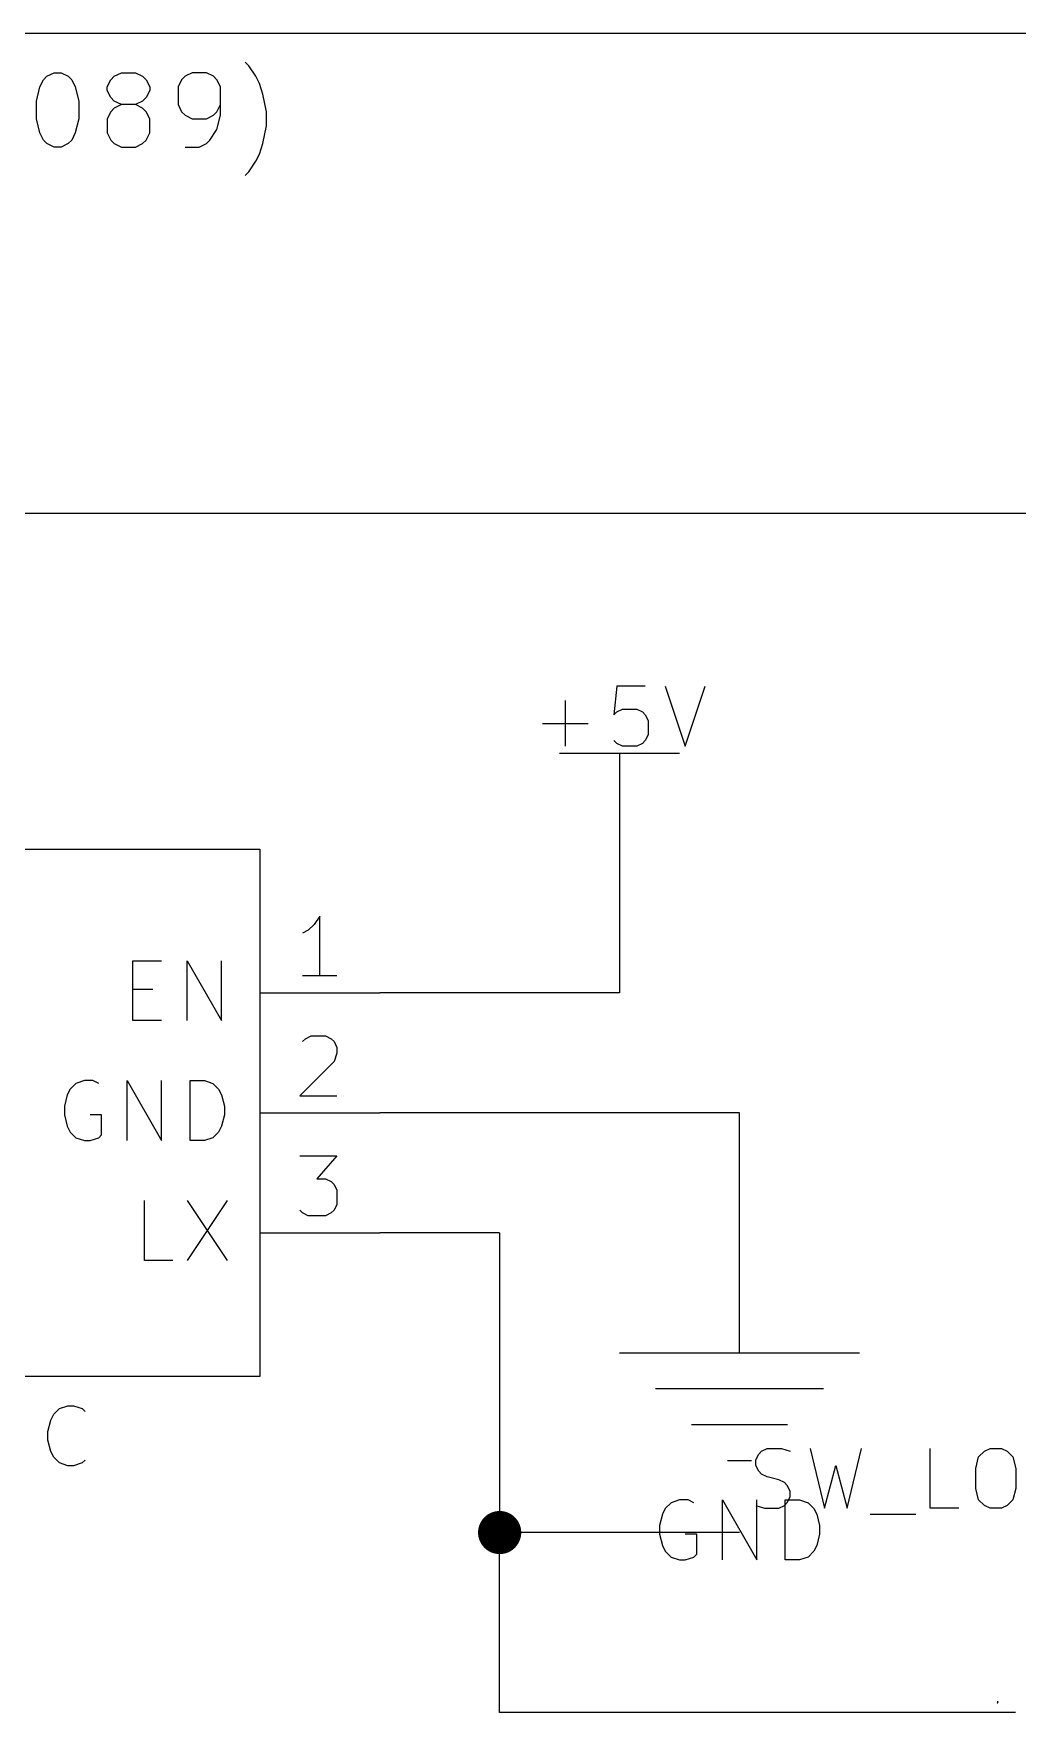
# Model space of a CAD drawing. Header units: millimetres. Extents: x 5 to 293, y -205 to -3.
# Drawn here: x 214.92 to 235.75, y -40.64 to -5.08 of the extents above; entities that cross this region are included whole.
import ezdxf

# ---------------------------------------------------------------- set-up
doc = ezdxf.new("R2010")
doc.units = ezdxf.units.MM
for name, color, linetype in [('GREENSIXTYFIVE', 129, 'CONTINUOUS'), ('LIGHTGREEN', 92, 'CONTINUOUS'), ('LIGHTMAGENTA', 212, 'CONTINUOUS'), ('LIGHTRED', 12, 'CONTINUOUS'), ('RED', 14, 'CONTINUOUS'), ('REDSIX', 19, 'CONTINUOUS')]:
    doc.layers.add(name, color=color, linetype=linetype)

msp = doc.modelspace()

# ---------------------------------------------------------------- linework, layer by layer
at = {"layer": 'GREENSIXTYFIVE', "linetype": 'CONTINUOUS'}
for p, q in [((227.2695, -18.9044), (227.2091, -19.5092)), ((227.8743, -18.9044), (227.2695, -18.9044)), ((228.2976, -18.9044), (228.7209, -20.1744)), ((228.7209, -20.1744), (229.1443, -18.9044)), ((226.1809, -20.1744), (226.1809, -19.2068)), ((227.2091, -19.5092), (227.2695, -19.4487)), ((227.2695, -19.4487), (227.3905, -19.3882)), ((227.3905, -19.3882), (227.6929, -19.3882)), ((227.6929, -19.3882), (227.8138, -19.4487)), ((227.8138, -19.4487), (227.8743, -19.5092)), ((227.8743, -19.5092), (227.9348, -19.6301)), ((225.6971, -19.6906), (226.6648, -19.6906)), ((227.9348, -19.6301), (227.9348, -19.9325)), ((227.2695, -20.114), (227.2091, -20.0535)), ((227.3905, -20.1744), (227.2695, -20.114)), ((227.6929, -20.1744), (227.3905, -20.1744)), ((227.8138, -20.114), (227.6929, -20.1744)), ((227.8743, -20.0535), (227.8138, -20.114)), ((227.9348, -19.9325), (227.8743, -20.0535)), ((217.0248, -25.9875), (217.0248, -24.7175)), ((217.0248, -24.7175), (217.6296, -24.7175)), ((217.0248, -25.9875), (217.0248, -24.7175)), ((217.0248, -24.7175), (217.6296, -24.7175)), ((218.1738, -25.9875), (218.1738, -24.7175)), ((218.1738, -24.7175), (218.8995, -25.9875)), ((218.1738, -25.9875), (218.1738, -24.7175)), ((218.1738, -24.7175), (218.8995, -25.9875)), ((218.8995, -25.9875), (218.8995, -24.7175)), ((218.8995, -25.9875), (218.8995, -24.7175)), ((217.0248, -25.3223), (217.4482, -25.3223)), ((217.0248, -25.3223), (217.4482, -25.3223)), ((217.6296, -25.9875), (217.0248, -25.9875)), ((217.6296, -25.9875), (217.0248, -25.9875)), ((215.8153, -27.318), (215.6943, -27.439)), ((215.8153, -27.318), (215.6943, -27.439)), ((215.9967, -27.2575), (215.8153, -27.318)), ((215.9967, -27.2575), (215.8153, -27.318)), ((216.1781, -27.2575), (215.9967, -27.2575)), ((216.1781, -27.2575), (215.9967, -27.2575)), ((216.2991, -27.318), (216.1781, -27.2575)), ((216.2991, -27.318), (216.1781, -27.2575)), ((216.9038, -28.5275), (216.9038, -27.2575)), ((216.9038, -27.2575), (217.6295, -28.5275)), ((216.9038, -28.5275), (216.9038, -27.2575)), ((216.9038, -27.2575), (217.6295, -28.5275)), ((217.6295, -28.5275), (217.6295, -27.2575)), ((217.6295, -28.5275), (217.6295, -27.2575)), ((218.2343, -28.5275), (218.2343, -27.2575)), ((218.2343, -27.2575), (218.5367, -27.2575)), ((218.2343, -28.5275), (218.2343, -27.2575)), ((218.2343, -27.2575), (218.5367, -27.2575)), ((218.5367, -27.2575), (218.7181, -27.318)), ((218.5367, -27.2575), (218.7181, -27.318)), ((218.7181, -27.318), (218.8391, -27.439)), ((218.7181, -27.318), (218.8391, -27.439)), ((215.6338, -27.5599), (215.5734, -27.8018)), ((215.6338, -27.5599), (215.5734, -27.8018)), ((215.6943, -27.439), (215.6338, -27.5599)), ((215.6943, -27.439), (215.6338, -27.5599)), ((218.8391, -27.439), (218.8996, -27.5599)), ((218.8391, -27.439), (218.8996, -27.5599)), ((218.8996, -27.5599), (218.96, -27.8018)), ((218.8996, -27.5599), (218.96, -27.8018)), ((215.5734, -27.8018), (215.5734, -27.9832)), ((215.5734, -27.8018), (215.5734, -27.9832)), ((215.5734, -27.9832), (215.6338, -28.2251)), ((215.5734, -27.9832), (215.6338, -28.2251)), ((216.3595, -27.9832), (216.1176, -27.9832)), ((216.3595, -27.9832), (216.1176, -27.9832)), ((216.3595, -28.4066), (216.3595, -27.9832)), ((216.3595, -28.4066), (216.3595, -27.9832)), ((218.96, -27.9832), (218.8996, -28.2251)), ((218.96, -27.9832), (218.8996, -28.2251)), ((218.96, -27.8018), (218.96, -27.9832)), ((218.96, -27.8018), (218.96, -27.9832)), ((215.6338, -28.2251), (215.6943, -28.3461)), ((215.6338, -28.2251), (215.6943, -28.3461)), ((215.6943, -28.3461), (215.8153, -28.4671)), ((215.6943, -28.3461), (215.8153, -28.4671)), ((216.2991, -28.4671), (216.3595, -28.4066)), ((216.2991, -28.4671), (216.3595, -28.4066)), ((218.8391, -28.3461), (218.7181, -28.4671)), ((218.8391, -28.3461), (218.7181, -28.4671)), ((218.8996, -28.2251), (218.8391, -28.3461)), ((218.8996, -28.2251), (218.8391, -28.3461)), ((215.8153, -28.4671), (215.9967, -28.5275)), ((215.8153, -28.4671), (215.9967, -28.5275)), ((215.9967, -28.5275), (216.1176, -28.5275)), ((215.9967, -28.5275), (216.1176, -28.5275)), ((216.1176, -28.5275), (216.2991, -28.4671)), ((216.1176, -28.5275), (216.2991, -28.4671)), ((218.5367, -28.5275), (218.2343, -28.5275)), ((218.5367, -28.5275), (218.2343, -28.5275)), ((218.7181, -28.4671), (218.5367, -28.5275)), ((218.7181, -28.4671), (218.5367, -28.5275)), ((217.2667, -31.0675), (217.2667, -29.7975)), ((217.2667, -31.0675), (217.2667, -29.7975)), ((218.1739, -29.7975), (219.0205, -31.0675)), ((219.0205, -29.7975), (218.1739, -31.0675)), ((218.1739, -29.7975), (219.0205, -31.0675)), ((219.0205, -29.7975), (218.1739, -31.0675)), ((217.8715, -31.0675), (217.2667, -31.0675)), ((217.8715, -31.0675), (217.2667, -31.0675)), ((215.225, -34.6887), (215.2854, -34.4468)), ((215.225, -34.6887), (215.2854, -34.4468)), ((215.2854, -34.4468), (215.3459, -34.3259)), ((215.2854, -34.4468), (215.3459, -34.3259)), ((215.3459, -34.3259), (215.4669, -34.2049)), ((215.3459, -34.3259), (215.4669, -34.2049)), ((215.4669, -34.2049), (215.6483, -34.1444)), ((215.4669, -34.2049), (215.6483, -34.1444)), ((215.6483, -34.1444), (215.7692, -34.1444)), ((215.6483, -34.1444), (215.7692, -34.1444)), ((215.7692, -34.1444), (215.9507, -34.2049)), ((215.7692, -34.1444), (215.9507, -34.2049)), ((215.9507, -34.2049), (216.0111, -34.2654)), ((215.9507, -34.2049), (216.0111, -34.2654)), ((215.225, -34.8701), (215.225, -34.6887)), ((215.225, -34.8701), (215.225, -34.6887)), ((215.2854, -35.112), (215.225, -34.8701)), ((215.2854, -35.112), (215.225, -34.8701)), ((215.3459, -35.233), (215.2854, -35.112)), ((215.3459, -35.233), (215.2854, -35.112)), ((215.4669, -35.354), (215.3459, -35.233)), ((215.4669, -35.354), (215.3459, -35.233)), ((215.6483, -35.4144), (215.4669, -35.354)), ((215.6483, -35.4144), (215.4669, -35.354)), ((215.7692, -35.4144), (215.6483, -35.4144)), ((215.7692, -35.4144), (215.6483, -35.4144)), ((215.9507, -35.354), (215.7692, -35.4144)), ((215.9507, -35.354), (215.7692, -35.4144)), ((216.0111, -35.2935), (215.9507, -35.354)), ((216.0111, -35.2935), (215.9507, -35.354)), ((228.4186, -36.1997), (228.2976, -36.3207)), ((228.6, -36.1392), (228.4186, -36.1997)), ((228.7814, -36.1392), (228.6, -36.1392)), ((228.9024, -36.1997), (228.7814, -36.1392)), ((229.5071, -37.4092), (229.5071, -36.1392)), ((229.5071, -36.1392), (230.2328, -37.4092)), ((230.2328, -37.4092), (230.2328, -36.1392)), ((230.8376, -37.4092), (230.8376, -36.1392)), ((230.8376, -36.1392), (231.14, -36.1392)), ((231.14, -36.1392), (231.3214, -36.1997)), ((231.3214, -36.1997), (231.4424, -36.3207)), ((228.2371, -36.4416), (228.1767, -36.6835)), ((228.2976, -36.3207), (228.2371, -36.4416)), ((231.4424, -36.3207), (231.5029, -36.4416)), ((231.5029, -36.4416), (231.5633, -36.6835)), ((228.1767, -36.6835), (228.1767, -36.8649)), ((228.1767, -36.8649), (228.2371, -37.1068)), ((228.9628, -36.8649), (228.7209, -36.8649)), ((228.9628, -37.2883), (228.9628, -36.8649)), ((231.5633, -36.8649), (231.5029, -37.1068)), ((231.5633, -36.6835), (231.5633, -36.8649)), ((228.2371, -37.1068), (228.2976, -37.2278)), ((228.2976, -37.2278), (228.4186, -37.3488)), ((228.9024, -37.3488), (228.9628, -37.2883)), ((231.4424, -37.2278), (231.3214, -37.3488)), ((231.5029, -37.1068), (231.4424, -37.2278)), ((228.4186, -37.3488), (228.6, -37.4092)), ((228.6, -37.4092), (228.7209, -37.4092)), ((228.7209, -37.4092), (228.9024, -37.3488)), ((231.14, -37.4092), (230.8376, -37.4092)), ((231.3214, -37.3488), (231.14, -37.4092))]:
    msp.add_line(p, q, dxfattribs=at)
at = {"layer": 'LIGHTGREEN', "linetype": 'CONTINUOUS'}
for p, q in [((199.39, -15.24), (250.19, -15.24)), ((227.33, -22.86), (227.33, -25.4)), ((227.33, -25.4), (222.25, -25.4)), ((229.87, -27.94), (222.25, -27.94)), ((229.87, -30.48), (229.87, -27.94)), ((224.79, -30.48), (222.25, -30.48)), ((224.79, -30.48), (224.79, -36.83)), ((229.87, -36.83), (224.79, -36.83)), ((224.79, -40.64), (224.79, -36.83)), ((234.95, -40.64), (224.79, -40.64))]:
    msp.add_line(p, q, dxfattribs=at)
at = {"layer": 'LIGHTGREEN', "const_width": 0.4572}
msp.add_lwpolyline([(224.5614, -36.83, 1), (225.0186, -36.83, 1)], format="xyb", close=True, dxfattribs=at)
at = {"layer": 'LIGHTMAGENTA', "linetype": 'CONTINUOUS'}
for p, q in [((293.37, -5.08), (182.88, -5.08)), ((219.4786, -5.7607), (219.4036, -5.6857)), ((215.1292, -6.0606), (215.2042, -5.9856)), ((215.2042, -5.9856), (215.3542, -5.9106)), ((215.3542, -5.9106), (215.5041, -5.9106)), ((215.5041, -5.9106), (215.6541, -5.9856)), ((215.6541, -5.9856), (215.7291, -6.0606)), ((216.554, -6.0606), (216.629, -5.9856)), ((216.629, -5.9856), (216.779, -5.9106)), ((216.779, -5.9106), (217.0789, -5.9106)), ((217.0789, -5.9106), (217.2289, -5.9856)), ((217.2289, -5.9856), (217.3039, -6.0606)), ((218.1288, -5.9856), (218.0538, -6.0606)), ((218.2788, -5.9106), (218.1288, -5.9856)), ((218.5787, -5.9106), (218.2788, -5.9106)), ((218.7287, -5.9856), (218.5787, -5.9106)), ((218.8037, -6.0606), (218.7287, -5.9856)), ((219.6286, -5.9856), (219.4786, -5.7607)), ((219.7036, -6.1356), (219.6286, -5.9856)), ((214.9792, -6.5106), (215.0542, -6.2106)), ((215.0542, -6.2106), (215.1292, -6.0606)), ((215.7291, -6.0606), (215.8041, -6.2106)), ((215.8041, -6.2106), (215.8791, -6.5106)), ((216.479, -6.2106), (216.554, -6.0606)), ((216.479, -6.2856), (216.479, -6.2106)), ((216.554, -6.4356), (216.479, -6.2856)), ((217.3039, -6.0606), (217.3789, -6.2106)), ((217.3789, -6.2856), (217.3039, -6.4356)), ((217.3789, -6.2106), (217.3789, -6.2856)), ((218.0538, -6.0606), (217.9788, -6.2106)), ((217.9788, -6.2106), (217.9788, -6.5856)), ((218.8787, -6.2106), (218.8037, -6.0606)), ((218.8787, -6.8105), (218.8787, -6.2106)), ((219.7786, -6.3606), (219.7036, -6.1356)), ((219.8536, -6.7355), (219.7786, -6.3606)), ((214.9792, -6.8855), (214.9792, -6.5106)), ((215.8791, -6.5106), (215.8791, -6.8855)), ((216.554, -6.7355), (216.479, -6.8855)), ((216.629, -6.5106), (216.554, -6.4356)), ((216.629, -6.6605), (216.554, -6.7355)), ((216.779, -6.5856), (216.629, -6.5106)), ((216.779, -6.5856), (216.629, -6.6605)), ((217.0789, -6.5856), (216.779, -6.5856)), ((217.2289, -6.5106), (217.0789, -6.5856)), ((217.2289, -6.6605), (217.0789, -6.5856)), ((217.3039, -6.4356), (217.2289, -6.5106)), ((217.3039, -6.7355), (217.2289, -6.6605)), ((217.3789, -6.8855), (217.3039, -6.7355)), ((217.9788, -6.5856), (218.0538, -6.7355)), ((218.0538, -6.7355), (218.1288, -6.8105)), ((218.7287, -6.8105), (218.8037, -6.7355)), ((218.8037, -6.7355), (218.8787, -6.5856)), ((219.8536, -7.0355), (219.8536, -6.7355)), ((215.0542, -7.1855), (214.9792, -6.8855)), ((215.8791, -6.8855), (215.8041, -7.1855)), ((216.479, -6.8855), (216.479, -7.1855)), ((217.3789, -7.1855), (217.3789, -6.8855)), ((218.1288, -6.8105), (218.2788, -6.8855)), ((218.2788, -6.8855), (218.5787, -6.8855)), ((218.5787, -6.8855), (218.7287, -6.8105)), ((218.6537, -7.3355), (218.8037, -7.1105)), ((218.8037, -7.1105), (218.8787, -6.8105)), ((219.7786, -7.4105), (219.8536, -7.0355)), ((215.1292, -7.3355), (215.0542, -7.1855)), ((215.2042, -7.4105), (215.1292, -7.3355)), ((215.3542, -7.4854), (215.2042, -7.4105)), ((215.6541, -7.4105), (215.5041, -7.4854)), ((215.7291, -7.3355), (215.6541, -7.4105)), ((215.8041, -7.1855), (215.7291, -7.3355)), ((216.479, -7.1855), (216.554, -7.3355)), ((216.554, -7.3355), (216.629, -7.4105)), ((216.629, -7.4105), (216.779, -7.4854)), ((217.0789, -7.4854), (217.2289, -7.4105)), ((217.2289, -7.4105), (217.3039, -7.3355)), ((217.3039, -7.3355), (217.3789, -7.1855)), ((218.4288, -7.4854), (218.5787, -7.4105)), ((218.5787, -7.4105), (218.6537, -7.3355)), ((219.7036, -7.6354), (219.7786, -7.4105)), ((215.5041, -7.4854), (215.3542, -7.4854)), ((216.779, -7.4854), (217.0789, -7.4854)), ((218.1288, -7.4854), (218.4288, -7.4854)), ((219.4786, -8.0104), (219.6286, -7.7854)), ((219.6286, -7.7854), (219.7036, -7.6354)), ((219.4036, -8.0854), (219.4786, -8.0104))]:
    msp.add_line(p, q, dxfattribs=at)
at = {"layer": 'LIGHTRED', "linetype": 'CONTINUOUS'}
for p, q in [((220.98, -23.7713), (220.8591, -23.9528)), ((220.98, -23.7713), (220.8591, -23.9528)), ((220.98, -25.0413), (220.98, -23.7713)), ((220.98, -25.0413), (220.98, -23.7713)), ((220.7381, -24.0737), (220.6172, -24.1342)), ((220.7381, -24.0737), (220.6172, -24.1342)), ((220.8591, -23.9528), (220.7381, -24.0737)), ((220.8591, -23.9528), (220.7381, -24.0737)), ((221.3429, -25.0413), (220.6172, -25.0413)), ((221.3429, -25.0413), (220.6172, -25.0413)), ((220.6776, -26.3718), (220.7986, -26.3113)), ((220.6776, -26.3718), (220.7986, -26.3113)), ((220.7986, -26.3113), (221.101, -26.3113)), ((220.7986, -26.3113), (221.101, -26.3113)), ((221.101, -26.3113), (221.2219, -26.3718)), ((221.101, -26.3113), (221.2219, -26.3718)), ((220.6172, -26.4323), (220.6776, -26.3718)), ((220.6172, -26.4323), (220.6776, -26.3718)), ((221.2219, -26.3718), (221.2824, -26.4323)), ((221.2219, -26.3718), (221.2824, -26.4323)), ((221.2824, -26.4323), (221.3429, -26.5532)), ((221.2824, -26.4323), (221.3429, -26.5532)), ((221.3429, -26.5532), (221.3429, -26.6742)), ((221.3429, -26.5532), (221.3429, -26.6742)), ((221.2824, -26.8556), (220.5567, -27.5813)), ((221.2824, -26.8556), (220.5567, -27.5813)), ((221.3429, -26.6742), (221.2824, -26.8556)), ((221.3429, -26.6742), (221.2824, -26.8556)), ((220.5567, -27.5813), (221.3429, -27.5813)), ((220.5567, -27.5813), (221.3429, -27.5813)), ((220.5567, -28.8513), (221.3429, -28.8513)), ((220.5567, -28.8513), (221.3429, -28.8513)), ((221.3429, -28.8513), (220.9195, -29.3351)), ((221.3429, -28.8513), (220.9195, -29.3351)), ((220.9195, -29.3351), (221.101, -29.3351)), ((220.9195, -29.3351), (221.101, -29.3351)), ((221.101, -29.3351), (221.2219, -29.3956)), ((221.101, -29.3351), (221.2219, -29.3956)), ((221.2219, -29.3956), (221.2824, -29.4561)), ((221.2219, -29.3956), (221.2824, -29.4561)), ((221.2824, -29.4561), (221.3429, -29.577)), ((221.2824, -29.4561), (221.3429, -29.577)), ((221.3429, -29.577), (221.3429, -29.8794)), ((221.3429, -29.577), (221.3429, -29.8794)), ((220.6172, -30.0609), (220.5567, -30.0004)), ((220.6172, -30.0609), (220.5567, -30.0004)), ((220.7381, -30.1213), (220.6172, -30.0609)), ((220.7381, -30.1213), (220.6172, -30.0609)), ((221.101, -30.1213), (220.7381, -30.1213)), ((221.101, -30.1213), (220.7381, -30.1213)), ((221.2219, -30.0609), (221.101, -30.1213)), ((221.2219, -30.0609), (221.101, -30.1213)), ((221.2824, -30.0004), (221.2219, -30.0609)), ((221.2824, -30.0004), (221.2219, -30.0609)), ((221.3429, -29.8794), (221.2824, -30.0004)), ((221.3429, -29.8794), (221.2824, -30.0004)), ((235.337, -40.4191), (235.3225, -40.4337)), ((235.3225, -40.4337), (235.3382, -40.4337)), ((235.3237, -40.4107), (235.3249, -40.4095)), ((235.3249, -40.4095), (235.3273, -40.4083)), ((235.3273, -40.4083), (235.3334, -40.4083)), ((235.3334, -40.4083), (235.3358, -40.4095)), ((235.3358, -40.4095), (235.337, -40.4107)), ((235.337, -40.4107), (235.3382, -40.4131)), ((235.3382, -40.4155), (235.337, -40.4191)), ((235.3382, -40.4131), (235.3382, -40.4155))]:
    msp.add_line(p, q, dxfattribs=at)
at = {"layer": 'RED', "linetype": 'CONTINUOUS'}
for p, q in [((226.06, -20.32), (228.6, -20.32)), ((227.33, -20.32), (227.33, -21.59)), ((227.33, -21.59), (227.33, -22.86)), ((204.47, -22.352), (219.71, -22.352)), ((219.71, -22.352), (219.71, -33.528)), ((219.71, -25.4), (222.25, -25.4)), ((219.71, -25.4), (222.25, -25.4)), ((219.71, -27.94), (222.25, -27.94)), ((219.71, -27.94), (222.25, -27.94)), ((219.71, -30.48), (222.25, -30.48)), ((219.71, -30.48), (222.25, -30.48)), ((229.87, -33.02), (229.87, -30.48)), ((227.33, -33.02), (232.41, -33.02)), ((219.71, -33.528), (204.47, -33.528)), ((228.092, -33.782), (231.648, -33.782)), ((228.854, -34.544), (230.886, -34.544)), ((229.616, -35.306), (230.124, -35.306)), ((235.712, -40.64), (234.95, -40.64))]:
    msp.add_line(p, q, dxfattribs=at)
at = {"layer": 'REDSIX', "linetype": 'CONTINUOUS'}
for p, q in [((230.2163, -35.2888), (230.2767, -35.1679)), ((230.2767, -35.1679), (230.3372, -35.1074)), ((230.3372, -35.1074), (230.4582, -35.0469)), ((230.4582, -35.0469), (230.7605, -35.0469)), ((230.7605, -35.0469), (230.942, -35.1074)), ((231.3653, -35.0469), (231.6677, -36.3169)), ((232.1515, -36.3169), (232.4539, -35.0469)), ((233.9052, -36.3169), (233.9052, -35.0469)), ((234.9333, -35.2284), (235.0543, -35.1074)), ((235.0543, -35.1074), (235.1752, -35.0469)), ((235.1752, -35.0469), (235.4171, -35.0469)), ((235.4171, -35.0469), (235.5381, -35.1074)), ((235.5381, -35.1074), (235.659, -35.2284)), ((230.2163, -35.4098), (230.2163, -35.2888)), ((230.2767, -35.5307), (230.2163, -35.4098)), ((230.3372, -35.5912), (230.2767, -35.5307)), ((231.6677, -36.3169), (231.9096, -35.4098)), ((231.9096, -35.4098), (232.1515, -36.3169)), ((234.8729, -35.4703), (234.9333, -35.2284)), ((234.8729, -35.8936), (234.8729, -35.4703)), ((235.659, -35.2284), (235.7195, -35.4703)), ((235.7195, -35.4703), (235.7195, -35.8936)), ((230.4582, -35.6517), (230.3372, -35.5912)), ((230.7001, -35.7122), (230.4582, -35.6517)), ((230.821, -35.7726), (230.7001, -35.7122)), ((230.8815, -35.8331), (230.821, -35.7726)), ((230.942, -35.9541), (230.8815, -35.8331)), ((234.9333, -36.1355), (234.8729, -35.8936)), ((235.7195, -35.8936), (235.659, -36.1355)), ((230.2163, -36.2565), (230.3977, -36.3169)), ((230.7001, -36.3169), (230.821, -36.2565)), ((230.821, -36.2565), (230.8815, -36.196)), ((230.8815, -36.196), (230.942, -36.075)), ((230.942, -36.075), (230.942, -35.9541)), ((235.0543, -36.2565), (234.9333, -36.1355)), ((235.1752, -36.3169), (235.0543, -36.2565)), ((235.5381, -36.2565), (235.4171, -36.3169)), ((235.659, -36.1355), (235.5381, -36.2565)), ((230.3977, -36.3169), (230.7001, -36.3169)), ((232.6353, -36.4379), (233.6029, -36.4379)), ((234.51, -36.3169), (233.9052, -36.3169)), ((235.4171, -36.3169), (235.1752, -36.3169))]:
    msp.add_line(p, q, dxfattribs=at)

doc.saveas('drawing.dxf')
